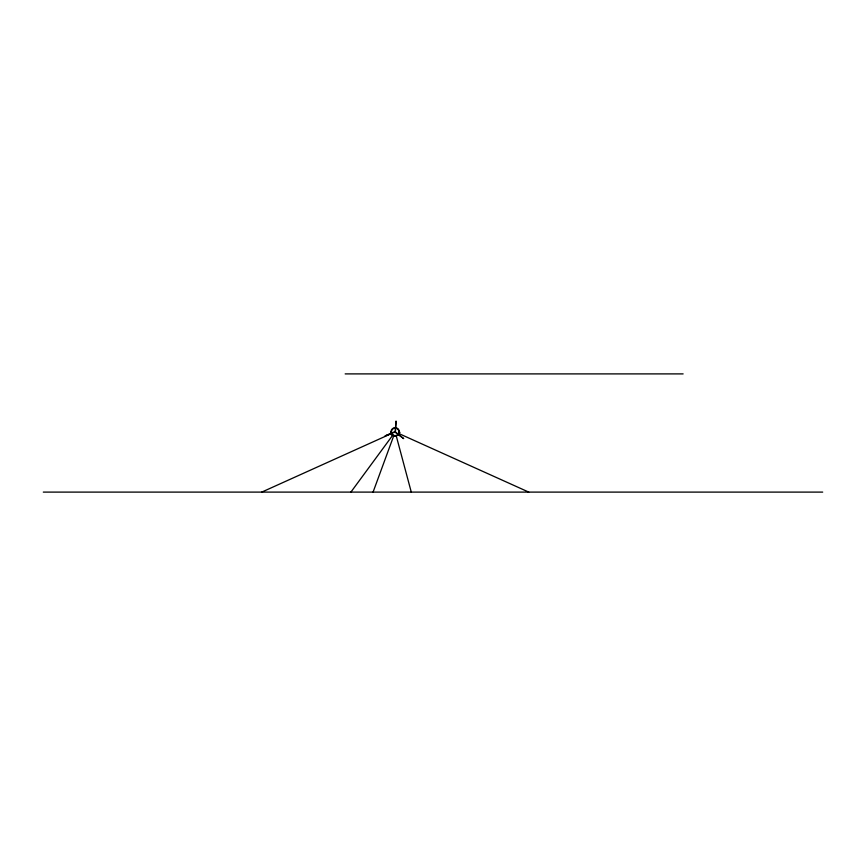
<?xml version="1.0" encoding="UTF-8"?>
<svg xmlns="http://www.w3.org/2000/svg" width="866" height="866" viewBox="0 0 866 866"><rect width="100%" height="100%" fill="white"/><g stroke="black" fill="none" stroke-linecap="round" stroke-linejoin="round"><path stroke-width="1.3" d="M395.253 430.489L396.043 421.038L395.513 430.705M373.073 492.105L393.792 435.652M398.522 434.862L399.984 432.318M350.903 492.105L392.807 435.111M261.77 492.105L391.508 433.541M393.965 432.112L385.067 435.912L393.889 432.437M345.166 373.895L683.122 373.895M43.3 492.105L822.7 492.105M398.847 433.541L528.758 492.105M396.292 432.729L403.718 438.629L395.978 432.827M396.206 435.728L411.274 492.105M390.707 432.145L391.464 434.97M390.967 431.885A4.211 4.211 0 0 1 396.953 428.064A4.211 4.211 0 0 1 397.884 435.111A4.211 4.211 0 0 1 391.107 432.978M394.539 431.712C395.351 434.234 396.498 429.937 394.539 431.712M392.515 434.548A3.756 3.756 0 0 0 398.804 432.859A3.756 3.756 0 0 0 394.203 428.259A3.756 3.756 0 0 0 392.515 434.548"/></g></svg>
